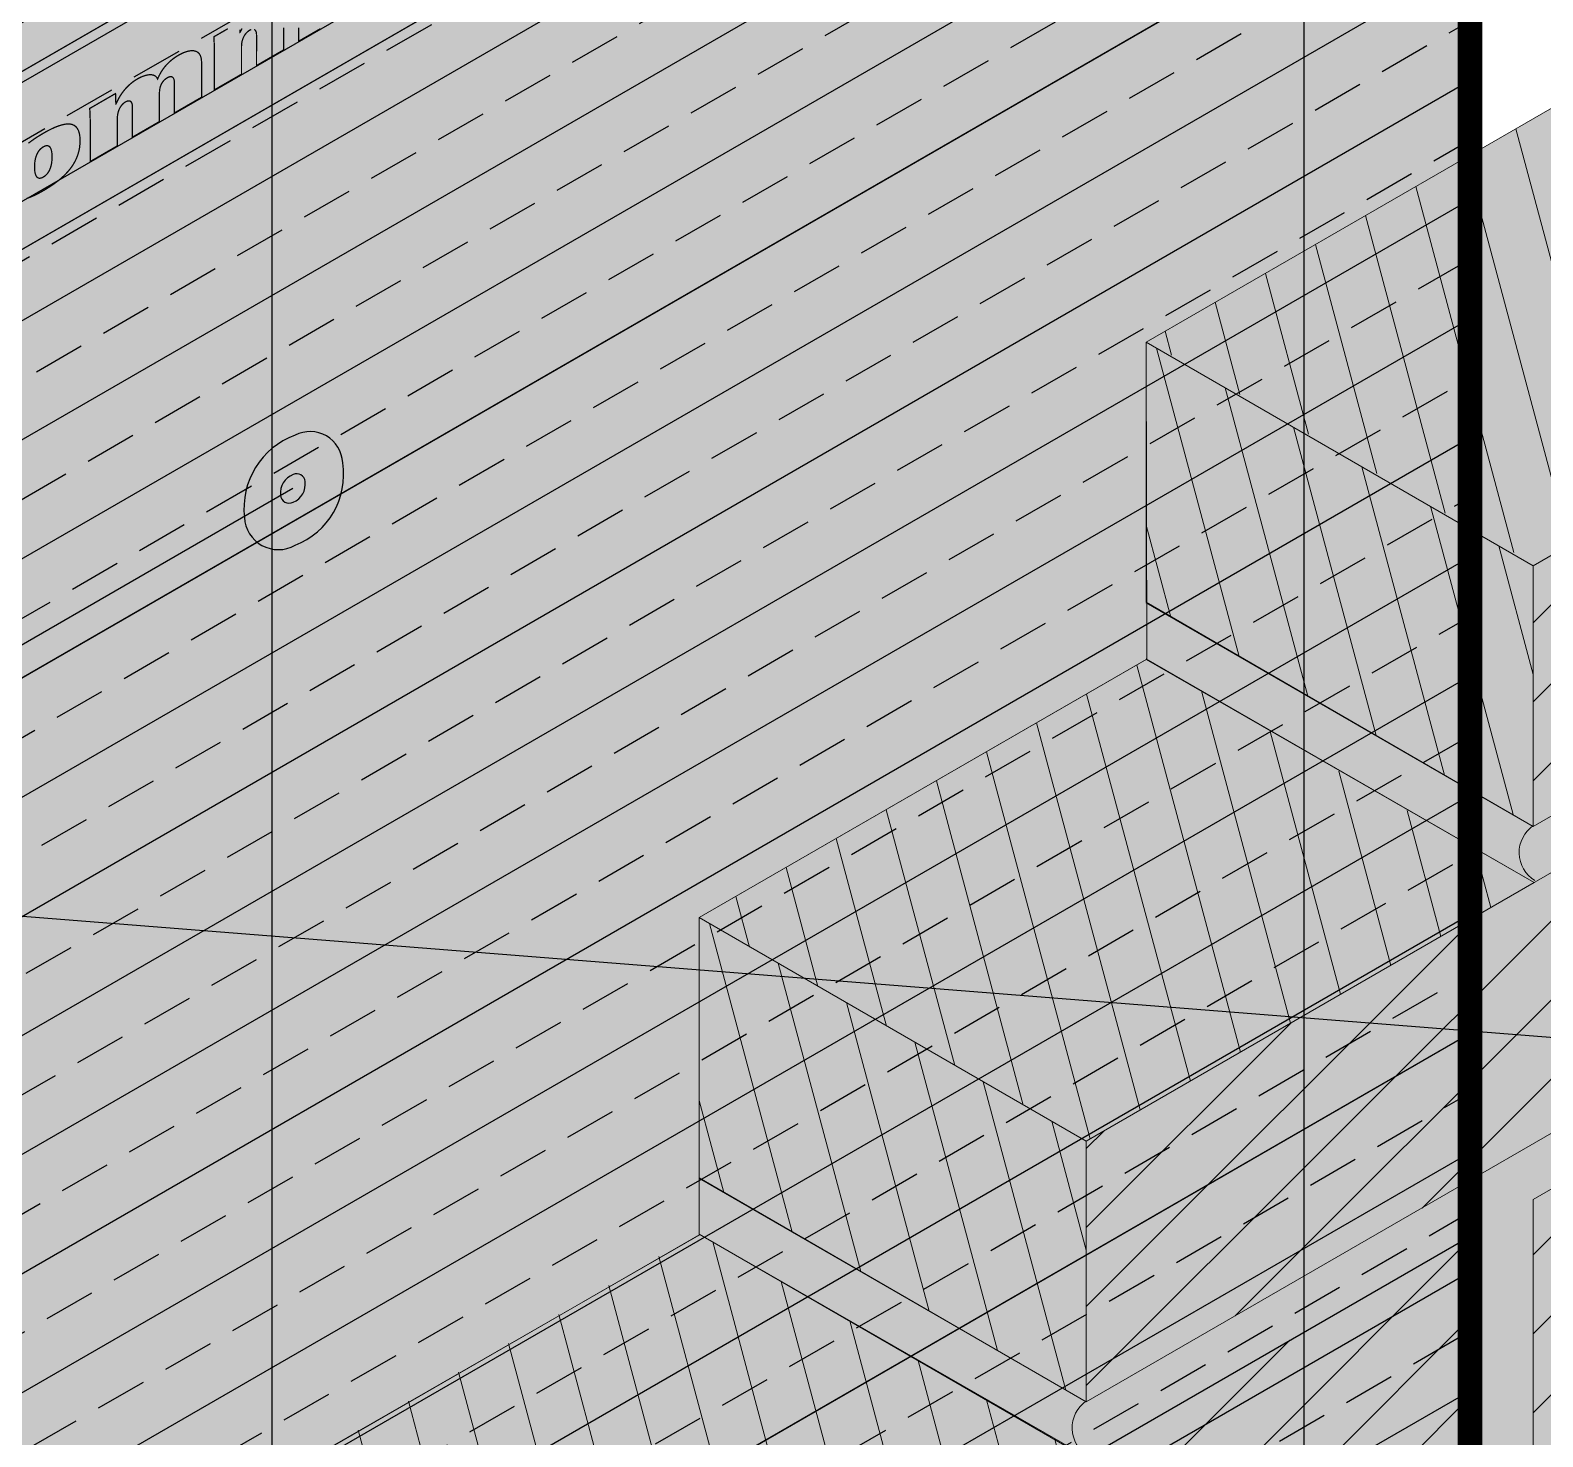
# Model space of a CAD drawing. Extents: x 124.1 to 175.1, y 313.3 to 379.3.
# Drawn here: x 143.92 to 149.42, y 359.25 to 364.36 of the extents above; entities that cross this region are included whole.
import ezdxf

# ---------------------------------------------------------------- set-up
doc = ezdxf.new("R2010")
doc.units = 0
doc.header["$LTSCALE"] = 1.5
doc.header["$MEASUREMENT"] = 0
doc.linetypes.add('DASHED', pattern=[0.75, 0.5, -0.25])
doc.layers.add('brick', color=250, linetype='CONTINUOUS', lineweight=5)
for name, color, linetype in [('DUPONTLOGO', 250, 'CONTINUOUS'), ('FASTENING', 250, 'CONTINUOUS'), ('TEXT', 7, 'CONTINUOUS')]:
    doc.layers.add(name, color=color, linetype=linetype)
for name, color, linetype, true_color in [('EXTERIOR INSULATION', 7, 'CONTINUOUS', 0xcdd69f), ('grout', 7, 'CONTINUOUS', 0xdedede), ('Tyvek CommercialWrap', 7, 'DASHED', 0x00538e)]:
    doc.layers.add(name, color=color, linetype=linetype, true_color=true_color)
doc.styles.add('DETAILS', font='sanss___.ttf', dxfattribs={"height": 1})
doc.dimstyles.new('TYVEKDETAILS', dxfattribs={"dimscale": 6, "dimtxt": 1.5, "dimasz": 0.1, "dimexe": 0.75, "dimexo": 0.75, "dimgap": 0.75, "dimtad": 0, "dimtih": 1, "dimtoh": 1, "dimdec": 4, "dimzin": 0, "dimdsep": 46, "dimlunit": 4, "dimtxsty": 'DETAILS', "dimcen": 0.0625, "dimadec": 0, "dimazin": 0, "dimtfac": 1, "dimtdec": 4, "dimtofl": 0, "dimtmove": 0, "dimatfit": 3, "dimfxl": 1, "dimfrac": 2, "dimtolj": 1, "dimtzin": 0, "dimarcsym": 0})
pattern_1 = [(45, (-10.05215739174389, 16.68313436991416), (-0.1435868707546933, 0.1435868707546933), [])]

# ---------------------------------------------------------------- blocks, each defined once
blk = doc.blocks.new('CW logo')
at = {"layer": 'DUPONTLOGO', "color": 154, "lineweight": 35, "true_color": 0x00538e, "const_width": 0.004706596863467137}
for points in [[(4.485531244270874, 2.589692125674674), (4.485531244270874, 3.236642690174904), (0, 0.64695056450023), (0, 0), (4.485531244270874, 2.589692125674674)], [(1.309593057195002, 1.098086779649634), (1.309691638698837, 1.095326497538622), (1.30977891160137, 1.092882856268147), (1.309851925832731, 1.090838457796849), (1.309907731322369, 1.089275904083024), (1.30994337800098, 1.088277797085311), (1.309955915798241, 1.087926738761894), (1.309962128220377, 1.087930353262095), (1.309979790989019, 1.087940629781997), (1.310007442357687, 1.087956717851057), (1.310043620580359, 1.087977766998847), (1.310086863910556, 1.088002926754484), (1.310135710601685, 1.08803134664754), (1.310188698907496, 1.088062176207245), (1.310244367081737, 1.088094564963171), (1.310301253377816, 1.088127662444663), (1.310357896049595, 1.08816061818095), (1.310412833350711, 1.088192581701492), (1.31046460353457, 1.088222702535745), (1.310511744855035, 1.088250130213169), (1.3105527955654, 1.088274014262879), (1.310586293919755, 1.088293504214448), (1.310610778171508, 1.08830774959722), (1.310624786574067, 1.088315899940653), (1.311471313508491, 1.090282542692307), (1.314132805927443, 1.096163083367173), (1.316992564308407, 1.102012440119665)], [(1.602001782267052, 1.101235873170367), (1.594851514803622, 1.097107883706826), (1.587094990248602, 1.092629890149283), (1.578946181692913, 1.08792542335425), (1.570619062227934, 1.083118014178581), (1.562327604944926, 1.07833119347913), (1.554285782934926, 1.073688492112524), (1.546707569289083, 1.069313440935503), (1.53980693709866, 1.06532957080492), (1.533797859454694, 1.06186041257763), (1.528894309448674, 1.059029497110146), (1.525310260171523, 1.056960355259321), (1.52325968471439, 1.055776517882009), (1.522850204276665, 1.055654337869214), (1.522849833672353, 1.057297597700654), (1.522849064409911, 1.060708507550089), (1.522847949643733, 1.06565138074825), (1.522846542528328, 1.07189053062632), (1.522844896217975, 1.079190270515028), (1.522843063867072, 1.087314913745445), (1.522841098630238, 1.096028773648527), (1.522839053661869, 1.105096163555118)], [(1.468237520043431, 1.104670957778126), (1.468237520043431, 1.096931108205467), (1.468237520043431, 1.088629948027119), (1.468237520043431, 1.079992001485493), (1.468237520043431, 1.071241792822775), (1.468237520043431, 1.062603846281036), (1.468237520043431, 1.054302686102801), (1.468237520043431, 1.046562836530029), (1.468237520043431, 1.039608821805245), (1.468237520043431, 1.033665166170408), (1.468237520043431, 1.028956393867929), (1.468237520043431, 1.025707029139994), (1.468237520043431, 1.024141596228787), (1.467827861932165, 1.023796209350166), (1.465776267682031, 1.022611353179855), (1.462190437732147, 1.020540430656297), (1.45728445148211, 1.017707078944909), (1.451272388331859, 1.014234935211334), (1.4443683276819, 1.010247636621102), (1.436786348931719, 1.005868820339856), (1.428740531481481, 1.001222123533125), (1.420444954731352, 0.9964311833665533), (1.412113698081384, 0.9916196370057833), (1.403960840931177, 0.986911121616231), (1.396200462681122, 0.9824292743636533), (1.389046642730932, 0.97829773241358), (1.382713460480886, 0.9746401329315404), (1.377414995330923, 0.9715801130832915), (1.373365326680641, 0.9692413100342492), (1.370778533930775, 0.9677473609500566), (1.369868696480808, 0.9672219029962434), (1.36986880943391, 0.9682475174030287), (1.369869130575125, 0.9711634799318745), (1.369869633327198, 0.9757284695460839), (1.369870291113102, 0.9817011652088468), (1.369871077355583, 0.9888402458830114), (1.369871965477159, 0.9969043905318813), (1.369872928900918, 1.005652278118646), (1.369873941049605, 1.014842587606267), (1.369874975345965, 1.024233997958049), (1.369876005212745, 1.033585188136954), (1.369877004072578, 1.04265483710617), (1.369877945348776, 1.051201623828774), (1.369878802463631, 1.05898422726807), (1.369879548840231, 1.065761326386905), (1.369880157901093, 1.071291600148697), (1.369880603069419, 1.075333727516295), (1.369880857767612, 1.077646387453001), (1.3698712320612, 1.079168807616043), (1.369726756889122, 1.082202634150576), (1.369410880881333, 1.08500972167576), (1.368925876389312, 1.087584116897119), (1.368274015763745, 1.089919866520404), (1.367457571356567, 1.092011017251252), (1.366478815518235, 1.093851615795529), (1.365340020600229, 1.095435708858872), (1.364043458953802, 1.096757343146919), (1.362591402929866, 1.097810565365307), (1.360986124879673, 1.098589422219902)], [(1.350740936527814, 1.098159860733972), (1.348264045695259, 1.097167506224878), (1.345649839294538, 1.095859113291908), (1.342943497921397, 1.094254788083958), (1.340285947788061, 1.0924171839049), (1.337698450742209, 1.090352574944404), (1.335192753908814, 1.088065054092226), (1.332780604413642, 1.085558714238118), (1.330473749381667, 1.082837648272061), (1.328283935938657, 1.079905949083809), (1.326222911209925, 1.076767709563114), (1.32430242232067, 1.073427022599958), (1.322534216396093, 1.06988798108398), (1.320930040561962, 1.066154677905274), (1.319501641943248, 1.062231205953367), (1.318260767665606, 1.058121658118353), (1.31721916485435, 1.053830127289984), (1.31638858063468, 1.049360706358016), (1.315780762132022, 1.044717488212427), (1.315407456471917, 1.039904565742859), (1.315280410779565, 1.034926031839291), (1.315280636685884, 1.034007948810995), (1.315281278968428, 1.031397712749822), (1.315282284472573, 1.027311343192082), (1.315283600044381, 1.021964859673744), (1.315285172529116, 1.015574281731006), (1.315286948772268, 1.008355628899949), (1.315288875619899, 1.000524920716657), (1.315290899917045, 0.9922981767170995), (1.315292968509652, 0.9838914164374728), (1.315295028243099, 0.9755206594138599), (1.315297025963332, 0.9674019251824575), (1.315298908515388, 0.9597512332791212), (1.315300622745099, 0.9527846032401612), (1.315302115498298, 0.946718054601547), (1.315303333620363, 0.9417676068994751), (1.315304223956673, 0.9381492796699149), (1.315304733353173, 0.9360790924489493), (1.31520109906262, 0.9356059141576907), (1.313708489912528, 0.9347453707817976), (1.310610285262442, 0.9329591432963298), (1.306120564512412, 0.9303706562494654), (1.300453407062491, 0.9271033341888142), (1.293822892312278, 0.9232806016624409), (1.286443099662279, 0.91902588321841), (1.278528108511978, 0.914462603404445), (1.270291998261996, 0.9097141867686105), (1.261948848311818, 0.9049040578588574), (1.253712738061608, 0.9001556412230229), (1.245797746911649, 0.8955923614091716), (1.238417954261422, 0.891337642965027), (1.231787439511436, 0.8875149104387674), (1.226120282061174, 0.8842475883781162), (1.221630561311144, 0.8816591013311381), (1.218532356661171, 0.8798728738457839), (1.21703974751108, 0.8790123304698909), (1.216936011505709, 0.8794493001061028), (1.216936011505709, 0.8819371924256529), (1.216936011505709, 0.8862855955234181), (1.216936011505709, 0.8922349032441161), (1.216936011505709, 0.8995255094329195), (1.216936011505709, 0.9078978079344324), (1.216936011505709, 0.9170921925938273), (1.216936011505709, 0.9268490572558221), (1.216936011505709, 0.9369087957654756), (1.216936011505709, 0.9470118019676192), (1.216936011505709, 0.9568984697071983), (1.216936011505709, 0.9663091928291578), (1.216936011505709, 0.9749843651783294), (1.216936011505709, 0.9826643805996582), (1.216936011505709, 0.9890896329380894), (1.216936011505709, 0.9940005160384544), (1.216936011505709, 0.9971374237458122), (1.216936011505709, 0.9982407499048804), (1.216926561093942, 1.003496879779505), (1.216898909725273, 1.00865938701395), (1.216854107199083, 1.013721042607926), (1.216793203315206, 1.018674617561373), (1.216717247873135, 1.023512882874002), (1.216627290672704, 1.028228609545522), (1.216524381513523, 1.032814568575873), (1.216409570195424, 1.037263530964651), (1.216283906517788, 1.041568267711796), (1.216148440280335, 1.045721549817017), (1.216004221282901, 1.049716148279913), (1.215852299325093, 1.053544834100535), (1.215693724206744, 1.057200378278594), (1.215529545726895, 1.060675551813802), (1.215360813685948, 1.063963125705868), (1.215188577883168, 1.067055870954732), (1.215013888118278, 1.069946558559991), (1.214995399815734, 1.071814936847545), (1.216417223528765, 1.072636196158896), (1.219368499044549, 1.074340881821172), (1.223645299456166, 1.076811203654074), (1.229043697856355, 1.079929371477647), (1.235359767338423, 1.083577595111706), (1.242389580995109, 1.087638084376181), (1.249929211919152, 1.091993049090888), (1.257774733204087, 1.096524699075871), (1.265722217942312, 1.101115244150833)], [(0.5408058196672982, 0.6847071479978695), (0.553282671205352, 0.6941745102067216), (0.566505999094602, 0.7033782208326329), (0.5804420272446578, 0.7123380878961143), (0.5950569795660385, 0.721073919417563), (0.6096845136088405, 0.7292200155108048), (0.623631334782317, 0.7363581736515243), (0.6368638206793094, 0.7424294479028504), (0.6493483488924312, 0.7473748923280255), (0.6610512970146374, 0.7511355609901784), (0.671939042638769, 0.7536525079524381), (0.6819779633576672, 0.7548667872781607), (0.6911344367641732, 0.754719453030475), (0.6993748404507869, 0.7531515592723963), (0.7066655520106906, 0.7501041600673943), (0.7129729490367254, 0.7455183094783706), (0.7182634091213913, 0.739335061568795), (0.7225033098579843, 0.7314954704016827), (0.725659028838777, 0.7219405900401625), (0.7276969436568379, 0.7106114745475907), (0.7285834319050082, 0.6974491779869822), (0.728286293143583, 0.6831190091835424), (0.7268202075592853, 0.669226737263557), (0.7242197243259625, 0.6558157319378779), (0.7205184316993609, 0.6428673463456107), (0.7157499179347724, 0.630362933626202), (0.709947771287716, 0.6182838469190983), (0.7031455800132562, 0.6066114393635189), (0.6953769323671395, 0.5953270640987967), (0.6866754166047713, 0.5844120742642644), (0.6770746209814433, 0.5738478229993689), (0.6666081337527885, 0.5636156634433291), (0.6553095431738711, 0.5536969487354781), (0.6432124375002104, 0.5440730320152625), (0.6303504049876665, 0.534725266422015), (0.6167570338910764, 0.525635005094955), (0.6024659124663003, 0.5167836011736426), (0.5876778344705826, 0.5082470956847374), (0.5733958861726478, 0.50060363095713), (0.5598098013184654, 0.4940024950038833), (0.546953390149838, 0.4885014726020245), (0.5348604629084548, 0.4841583485283536)]]:
    blk.add_lwpolyline(points, dxfattribs=at)
for points in [[(0.7658193954413264, 0.7377801330281955), (0.7658060234150526, 0.7430362629028195), (0.7657748668078739, 0.7481987701371509), (0.7657269222652303, 0.7532604257312414), (0.7656631864323344, 0.7582140006846885), (0.7655846559542852, 0.7630522659973167), (0.7654923274764087, 0.767767992668837), (0.7653871976439177, 0.7723539516991877), (0.7652702631022521, 0.7768029140879662), (0.7651425204966245, 0.7811076508351107), (0.7650049664719063, 0.7852609329402185), (0.764858597673765, 0.7892555314032279), (0.764704410747413, 0.7930842172238499), (0.7645434023379494, 0.7967397614019092), (0.7643765690905866, 0.8002149349370029), (0.764204907650651, 0.8035025088291832), (0.7640294146635824, 0.8065952540780472), (0.7638510867744799, 0.809485941683306), (0.7638299480516935, 0.8113543199708602), (0.7652519570667664, 0.8121755792822114), (0.7682036172137714, 0.8138802649443733), (0.7724809750086479, 0.8163505867773893), (0.7778800769665395, 0.8194687546008481), (0.7841969696037268, 0.8231169782350207), (0.7912276994356944, 0.8271774674993821), (0.7987683129783818, 0.8315324322142033), (0.8066148567475011, 0.8360640821990728), (0.8145633772584233, 0.8406546272740343), (0.8224099210275426, 0.8451862772590175), (0.82995053457023, 0.8495412419737249), (0.8369812644021977, 0.8536017312382), (0.8432981570393849, 0.857249954872259), (0.8486972589972765, 0.8603681226958315), (0.8529746167920393, 0.8628384445287338), (0.855926276939158, 0.8645431301910094), (0.857348285954231, 0.8653643895023606), (0.8574526587465243, 0.8652634013666329), (0.8574804208536762, 0.8644717992649475), (0.8575289441888572, 0.8630882164611648), (0.8575953318365919, 0.8611952549136959), (0.85767668688095, 0.8588755165808379), (0.8577701124069108, 0.8562116034212295), (0.8578727114986577, 0.8532861173932815), (0.8579815872406016, 0.8501816604554051), (0.8580938427174942, 0.8469808345658976), (0.8582065810135191, 0.8437662416833973), (0.8583169052132007, 0.8406204837663154), (0.8584219184014046, 0.8376261627729491), (0.8585187236618594, 0.8348658806618232), (0.8586044240798856, 0.8324222393914624), (0.8586761227392117, 0.8303778409201641), (0.8587309227245896, 0.8288152872063392), (0.8587659271206576, 0.8278171802086263), (0.8587782390114853, 0.8274661218852088), (0.8587844514336211, 0.8274697363852965), (0.8588021142022626, 0.8274800129051982), (0.8588297655709312, 0.827496100974372), (0.8588659437934894, 0.8275171501220484), (0.8589091871237997, 0.8275423098777992), (0.858958033814929, 0.827570729770855), (0.859011022120626, 0.8276015593305601), (0.8590666902949806, 0.8276339480864863), (0.8591235765910596, 0.8276670455678641), (0.8591802192628393, 0.8277000013042652), (0.859235156563841, 0.8277319648248067), (0.8592869267478136, 0.8277620856590602), (0.8593340680681649, 0.82778951333637), (0.8593751187786438, 0.8278133973861941), (0.8594086171328854, 0.8278328873377632), (0.8594331013847523, 0.8278471327205352), (0.8594471097873111, 0.8278552830639683), (0.8602956711905563, 0.8298219258156223), (0.8629627876417771, 0.8357024664904884), (0.8658274303227245, 0.8415518232428667), (0.8688931871564591, 0.8473578768664538), (0.872163646065701, 0.85310850815506), (0.8756423949733971, 0.8587915979022682), (0.8793330218024948, 0.8643950269020024), (0.883239114476055, 0.8699066759478455), (0.8873642609164563, 0.8753144258336079), (0.891712049047328, 0.8806061573530997), (0.8962860667908217, 0.8857697513000176), (0.9010899020704528, 0.8907930884679445), (0.9061271428088276, 0.8956640496509181), (0.9114013769291205, 0.9003705156424076), (0.9169161923537104, 0.9049003672363369), (0.9226751770061128, 0.9092414852264028), (0.9286819188088202, 0.9133817504064154), (0.9349400056846662, 0.9173090435698441), (0.9406522282340575, 0.9205675144363568), (0.9460100402866374, 0.9233394905184014), (0.9513474587628252, 0.9258259742459813), (0.9566371755822729, 0.9280111787584246), (0.9618518826654281, 0.9298793171949455), (0.9669642719323974, 0.9314146026946446), (0.9719470353029465, 0.9326012483967361), (0.9767728646977503, 0.9334234674405479), (0.9814144520365744, 0.9338654729652944), (0.9858444892392981, 0.9339114781100761), (0.9900356682264828, 0.933545696014221), (0.9939606809180077, 0.9327523398168296), (0.9975922192340931, 0.9315156226573436), (1.000902975094846, 0.9298197576746361), (1.003865640420145, 0.9276489580082625), (1.006452907130438, 0.9249874367973234), (1.008637467145491, 0.9218194071809194), (1.010392012385751, 0.918129082298492), (1.012927776898778, 0.9239998898096928), (1.015638592183905, 0.9297661780259432), (1.018533295162229, 0.9354267243958247), (1.021620722755074, 0.9409803063679192), (1.024909711883424, 0.9464257013904671), (1.028409099468604, 0.9517616869120502), (1.032127722431937, 0.9569870403812502), (1.036074417694635, 0.9621005392465349), (1.040258022177795, 0.9671009609563725), (1.044687372802969, 0.9719870829591173), (1.049371306491025, 0.9767576827034645), (1.054318660163176, 0.9814115376378822), (1.059538270740973, 0.9859474252107248), (1.065038975145512, 0.9903641228706874), (1.070829610297778, 0.9946604080660109), (1.076919013119436, 0.9988350582453904), (1.083316020531356, 1.00288685085718), (1.089865621385798, 1.006716707715441), (1.096276632771037, 1.010098763577389), (1.102765555237625, 1.013126616146565), (1.109274437186627, 1.015750831818423), (1.115745327018431, 1.017921976988532), (1.122120273134101, 1.019590618052348), (1.128341323934251, 1.020707321405553), (1.134350527819947, 1.021222653443488), (1.140089933191689, 1.021087180561835), (1.145501588450429, 1.020251469156165), (1.15052754199678, 1.018666085621817), (1.155109842231468, 1.016281596354474), (1.159190537555673, 1.013048567749479), (1.162711676369895, 1.008917566202626), (1.165615307074745, 1.003839158109372), (1.167843478071404, 0.997763909865057), (1.169338237760371, 0.9906423878653641), (1.170041634542486, 0.9824251585058619), (1.170090174529378, 0.9789028904885981), (1.170089919831184, 0.9762428221648634), (1.170089474663087, 0.9715934853555837), (1.170088865601997, 0.9652324524076903), (1.170088119225397, 0.9574372956678872), (1.170087262110542, 0.9484855874828781), (1.170086320834571, 0.9386549001997082), (1.170085321974511, 0.9282228061650812), (1.170084292107731, 0.9174668777258148), (1.17008325781137, 0.9066646872287265), (1.170082245662911, 0.8960938070206339), (1.170081282239153, 0.8860318094484683), (1.170080394117349, 0.8767562668589335), (1.170079607875095, 0.8685447515988471), (1.170078950089191, 0.8616748360150268), (1.170078447337119, 0.8564240924544038), (1.17007812619579, 0.8530700932636819), (1.170078013242801, 0.8518904107896788), (1.169167611027206, 0.8513645010233404), (1.166579212571037, 0.8498692673741743), (1.162527030160049, 0.8475284533164995), (1.157225276080794, 0.8444658023247484), (1.150888162618685, 0.84080505787324), (1.143729902060386, 0.8366699634365204), (1.135964706691652, 0.8321842624890223), (1.127806788798239, 0.8274716985050645), (1.119470360666696, 0.8226560149590796), (1.11116963458278, 0.8178609553255001), (1.103118822832585, 0.8132102630786449), (1.095532137702094, 0.8088276816931739), (1.088623791477289, 0.8048369546432923), (1.082607996444494, 0.8013618254034327), (1.07769896488935, 0.7985260374480276), (1.074110909098408, 0.7964533342516233), (1.072058041357195, 0.795267459288425), (1.071648090322583, 0.7951448724147667), (1.071647534416115, 0.7967881322462063), (1.071646380522225, 0.8001990420955281), (1.071644708373242, 0.8051419152938024), (1.07164259770002, 0.8113810651717586), (1.071640128234435, 0.8186808050604668), (1.071637379708363, 0.8268054482908838), (1.071634431853226, 0.835519308193966), (1.071631364400673, 0.8445866981006702), (1.071628257082125, 0.8537719313418393), (1.071625189629572, 0.8628393212484298), (1.071622241774435, 0.871553181151512), (1.071619493248363, 0.879677824381929), (1.071617023782778, 0.8869775642707509), (1.071614913109556, 0.8932167141487071), (1.071613240960346, 0.8981595873469814), (1.071612087066683, 0.9015704971963032), (1.071611531160215, 0.9032137570277428), (1.071582977970593, 0.9053483112902541), (1.071425612853204, 0.9082735138280214), (1.071125975518839, 0.9110556069667837), (1.070678710660218, 0.9136757740441226), (1.0700784629704, 0.9161151983977334), (1.069319877141993, 0.9183550633653113), (1.068397597867715, 0.9203765522844378), (1.067306269841083, 0.9221608484928083), (1.066040537754247, 0.923689135328118), (1.06459504630061, 0.9249425961278348), (1.062964440172323, 0.9259024142298813), (1.061143364063128, 0.9265497729717254), (1.059126462665176, 0.9268658556910623), (1.05690838067153, 0.9268318457254736), (1.054483762775021, 0.9264289264127683), (1.051847253668484, 0.9256382810905279), (1.048993498044979, 0.9244410930964477), (1.045917140597112, 0.9228185457681093), (1.043164833862761, 0.9211325350231618), (1.040500586273197, 0.919290143993976), (1.037933341058874, 0.9172871203273871), (1.035472041449225, 0.9151192116704578), (1.033125630674817, 0.9127821656701371), (1.030903051965311, 0.9102717299731466), (1.02881324855116, 0.9075836522266627), (1.026865163662251, 0.9047136800774069), (1.02506774052847, 0.901657561172442), (1.023429922380274, 0.8984110431587169), (1.021960652447092, 0.8949698736829532), (1.020668873959607, 0.8913298003923273), (1.019563530147593, 0.8874865709335609), (1.018653564241049, 0.8834359329537165), (1.017947919470089, 0.8791736340996295), (1.01745553906494, 0.8746954220183625), (1.017185366255376, 0.8699970443567508), (1.017133116123205, 0.8666315812026824), (1.017133116123205, 0.8650661482914757), (1.017133116123205, 0.8618167835635404), (1.017133116123205, 0.8571080112610616), (1.017133116123205, 0.851164355626338), (1.017133116123205, 0.8442103409014408), (1.017133116123205, 0.8364704913287824), (1.017133116123205, 0.8281693311504341), (1.017133116123205, 0.8195313846088084), (1.017133116123205, 0.8107811759459764), (1.017133116123205, 0.8021432294043507), (1.017133116123205, 0.7938420692261161), (1.017133116123205, 0.786102219653344), (1.017133116123205, 0.7791482049284468), (1.017133116123205, 0.7732045492937232), (1.017133116123205, 0.7684957769912444), (1.017133116123205, 0.7652464122633091), (1.017133116123205, 0.7636809793521024), (1.0167233054392, 0.7633355924733678), (1.014670947094487, 0.7621507363031697), (1.011083781639741, 0.7600798137796119), (1.006175968206662, 0.757246462068224), (1.000161665926953, 0.7537743183345356), (0.9932550339322006, 0.7497870197443035), (0.9856702313537653, 0.7454082034630574), (0.9776214173236895, 0.7407615066564404), (0.9693227509733333, 0.7359705664898684), (0.9609883914342845, 0.7311590201289846), (0.9528324978381306, 0.726450504739546), (0.9450692293169141, 0.7219686574869684), (0.9379127450017677, 0.717837115536895), (0.9315772040247339, 0.7141795160548554), (0.9262767655169455, 0.7111194962066065), (0.9222255886103312, 0.7087806931575642), (0.919637832436706, 0.7072867440733717), (0.9187276561273165, 0.7067612861195585), (0.918727882033636, 0.7077869005263437), (0.9187285243161796, 0.7107028630551895), (0.918729529820439, 0.715267852669399), (0.9187308453921332, 0.7212405483320481), (0.9187324178768677, 0.7283796290063265), (0.9187341941202476, 0.7364437736551963), (0.918736120967651, 0.7451916612419609), (0.9187381452649106, 0.7543819707295825), (0.9187402138576317, 0.7637733810812506), (0.9187422735911923, 0.7731245712602686), (0.918744271311084, 0.7821942202294849), (0.9187461538631396, 0.7907410069520893), (0.9187478680930781, 0.7985236103912712), (0.91874936084605, 0.8053007095102203), (0.9187505789681154, 0.8108309832718987), (0.918751469304425, 0.8148731106396099), (0.9187519787010388, 0.8171857705763159), (0.9187417641122693, 0.818708190739244), (0.918595956388458, 0.8217420172738912), (0.918279545145424, 0.8245491047989617), (0.917794696425176, 0.8271235000203205), (0.9171435762705187, 0.8294592496436053), (0.9163283507232336, 0.8315504003745673), (0.9153511858260117, 0.8333909989188442), (0.9142142476213166, 0.8349750919821872), (0.9129197021511573, 0.8362967262701204), (0.9114697154581108, 0.8373499484886224), (0.9098664535845273, 0.8381288053431035), (0.908112082572643, 0.8386273435395424), (0.9062087684649214, 0.838839609783463), (0.9041586773035988, 0.8387596507805029), (0.9019639751311388, 0.8383815132366408), (0.899626827989664, 0.837699243857287), (0.897149401921638, 0.8367068893481928), (0.8945338629695243, 0.8353984964152232), (0.8918255508639277, 0.8337890506653594), (0.8891661912655309, 0.8319452274199648), (0.8865770973724239, 0.8298760117437496), (0.8840700030209518, 0.827585337062942), (0.8816566420482559, 0.8250771368044525), (0.8793487482904538, 0.822355344394623), (0.8771580555848004, 0.8194238932602502), (0.8750962977679819, 0.8162867168279035), (0.8731752086766846, 0.8129477485240386), (0.8714065221477085, 0.8094109217754522), (0.8698019720178536, 0.8056801700084861), (0.8683732921238061, 0.8017594266498236), (0.867132216302366, 0.7976526251262612), (0.866090478390106, 0.7933636988640274), (0.8652598122242807, 0.7888965812900324), (0.864651951641008, 0.7842552058307319), (0.8642786304775427, 0.7794435059126954), (0.8641515825703436, 0.7744654149626058), (0.8641515825703436, 0.7735477837467215), (0.8641515825703436, 0.7709388322506356), (0.8641515825703436, 0.7668544737015281), (0.8641515825703436, 0.7615106213266927), (0.8641515825703436, 0.7551231883534228), (0.8641515825703436, 0.7479080880088986), (0.8641515825703436, 0.7400812335205273), (0.8641515825703436, 0.731858538115489), (0.8641515825703436, 0.7234559150210771), (0.8641515825703436, 0.7150892774645854), (0.8641515825703436, 0.7069745386731938), (0.8641515825703436, 0.699327611874196), (0.8641515825703436, 0.6923644102948856), (0.8641515825703436, 0.6863008471624426), (0.8641515825703436, 0.6813528357042742), (0.8641515825703436, 0.6777362891475605), (0.8641515825703436, 0.675667120719595), (0.8640478594433034, 0.6751940428310945), (0.8625554355954819, 0.6743320170376137), (0.85945761557673, 0.6725427125022634), (0.8549684522096186, 0.6699497663906868), (0.8493019983174008, 0.6666768158682999), (0.8426723067223065, 0.6628474981007457), (0.8352934302475887, 0.6585854502536677), (0.827379421715932, 0.6540143094925952), (0.8191443339499074, 0.6492577129831716), (0.8108022197726541, 0.6444392978909264), (0.8025671320067431, 0.6396827013815027), (0.7946531234749727, 0.6351115606204303), (0.7872742470003686, 0.6308495127733522), (0.7806445554055017, 0.6270201950057981), (0.7749781015129429, 0.6237472444834111), (0.7704889381461726, 0.6211542983718346), (0.767391118127307, 0.6193649938364842), (0.7658986942794854, 0.6185029680430034), (0.7657950728676042, 0.6189400380820871), (0.7657955822641043, 0.6214289491945237), (0.7657964726005275, 0.6257791329651354), (0.765797690722593, 0.6317308769298506), (0.7657991834755649, 0.6390244686247115), (0.7658008977055033, 0.6474001955859876), (0.7658027802575589, 0.6565983453496074), (0.765804777977678, 0.6663592054517267), (0.7658068377112386, 0.6764230634283876), (0.7658089063037323, 0.6865302068157462), (0.7658109306009919, 0.6964209231498444), (0.765812857448509, 0.7058354999667245), (0.765814633691889, 0.7145142248025422), (0.7658162061767371, 0.7221973851933399), (0.7658175217484313, 0.7286252686751595), (0.7658185272526907, 0.7335381627842708), (0.7658191695351206, 0.736676355056602)], [(0.5950325552770437, 0.5619252529163532), (0.5992513445341956, 0.5646381825963545), (0.6031222084728824, 0.5676936714993417), (0.6066560073527398, 0.5710691111609094), (0.6098636014332897, 0.5747418931160837), (0.6127558509738265, 0.578689408900118), (0.6153436162339858, 0.5828890500483794), (0.617637757473517, 0.5873182080960078), (0.6196491349514872, 0.5919542745782564), (0.6213886089277594, 0.5967746410303789), (0.6228670396617417, 0.6017566989876286), (0.6240952874127288, 0.606877839985259), (0.6250842124403562, 0.6121154555584098), (0.6258446750043731, 0.6174469372425619), (0.6263875353638468, 0.6228496765727414), (0.6267236537786403, 0.6283010650842016), (0.6268638905081616, 0.6337784943123097), (0.6268160401579053, 0.6392188795538232), (0.6265776171200059, 0.6444315116920052), (0.6261383475847424, 0.6493685732832546), (0.62548732006519, 0.653995639353866), (0.6246136230738557, 0.6582782849304749), (0.6235063451235874, 0.662182085039376), (0.6221545747275741, 0.6656726147073186), (0.62054740039855, 0.6687154489604836), (0.6186739106492496, 0.6712761628255066), (0.616523193992748, 0.6733203313289096), (0.6140843389415522, 0.674813529496987), (0.6113464340089649, 0.6757213323563747), (0.608298567707152, 0.6760093149334807), (0.6049298285498708, 0.6756430522548271), (0.6012293050492872, 0.6745881193467085), (0.5971860857184765, 0.6728100912357604), (0.5928918687432088, 0.6703315660701037), (0.5888704225822039, 0.6674544368652278), (0.5851868653910515, 0.664246547870107), (0.5818307808835925, 0.660730097728333), (0.5787917527726449, 0.6569272850834977), (0.5760593647721635, 0.6528603085793065), (0.573623200594966, 0.6485513668594649), (0.5714728439548935, 0.6440226585675646), (0.569597878565105, 0.6392963823471973), (0.5679878881388731, 0.6343947368420686), (0.5666324563895841, 0.6293399206957702), (0.5655211670307381, 0.6241541325520075), (0.5646436037756075, 0.6188595710543723), (0.5639893503378062, 0.61347843484657), (0.5635479904301519, 0.6080329225720789), (0.5633091077665995, 0.6025452328748315), (0.5632623403114394, 0.5970532062597158), (0.5634038904606768, 0.5917461423722443), (0.5637427097104819, 0.5866904354342068), (0.5642892143474683, 0.5819211251509842), (0.5650538206580222, 0.577473251227616), (0.5660469449292123, 0.573381853369483), (0.5672790034475383, 0.5696819712817387), (0.5687604124993868, 0.5664086446695364), (0.570501588371485, 0.5635969132380296), (0.5725129473507877, 0.5612818166924853), (0.5748049057235676, 0.559498394738057), (0.5773878797765519, 0.5582816870798979), (0.5802722857963545, 0.5576667334233889), (0.5834685400698163, 0.5576885734735697), (0.5869870588833237, 0.5583822469355937), (0.5908382585233767, 0.5597827935148416)]]:
    blk.add_lwpolyline(points, close=True, dxfattribs=at)
blk = doc.blocks.new('brick 1')
at = {"layer": 'brick'}
blk.add_hatch(color=15, dxfattribs=at).paths.add_polyline_path([(-9.52935826844805, -3.842037333643106), (-9.526756833107811, -1.574400622093819), (-7.902256833107742, -0.6394989885830427), (-7.902256833107799, 0.5111885114169326), (-6.277756833107674, 1.447994527769239), (-6.280358268448026, 2.604287341897376), (-4.655858268447957, 3.53918897540801), (-4.655858268447957, 4.69288035419595), (-3.02875683310333, 5.632287805885994), (-3.031358268447889, 6.784477245282474), (-1.406858268447877, 7.722382757581059), (0, 6.910132757580968), (4.376943252282217e-12, 2.529532139305957e-12), (-8.0919810674514, -4.671907447565545)])
h = blk.add_hatch(dxfattribs=at)
h.set_pattern_fill('ANSI31', color=256, scale=1.6245, angle=59.99999999999999, style=0)
h.set_pattern_definition([(104.9999999999999, (-10.08826698004202, 16.6622864893899), (-0.1961433131008239, -0.05255644234613059), [])])
h.paths.add_polyline_path([(-0.0361095882982454, 6.889284877056795), (-1.442967856746066, 7.701534877056773), (-3.025605846256326, 6.787798407783356), (-1.618747577808392, 5.975548407783364)])
h = blk.add_hatch(dxfattribs=at)
h.set_pattern_fill('ANSI31', color=256, scale=1.6245, style=0)
h.set_pattern_definition(pattern_1)
h.paths.add_polyline_path([(0, 5.962507757581108), (0, 6.910132757581124), (-1.624500000000126, 5.972227245282482), (-1.624500000000012, 5.024602245282523)])
h = blk.add_hatch(dxfattribs=at)
h.set_pattern_fill('ANSI31', color=256, scale=1.6245, angle=59.99999999999999, style=0)
h.set_pattern_definition([(104.9999999999999, (-168.146833475195, 0.6763789249576035), (-0.1961433131008239, -0.05255644234613059), [])])
h.paths.add_polyline_path([(-1.624500000000126, 5.972227245282482), (-3.031358268447889, 6.784477245282446), (-3.031358268447889, 5.836852245282429), (-1.624500000000239, 5.024602245282452)])
h = blk.add_hatch(dxfattribs=at)
h.set_pattern_fill('ANSI31', color=256, scale=1.6245, angle=59.99999999999999, style=0)
h.set_pattern_definition([(104.9999999999999, (-10.09523236524342, 16.65818537201537), (-0.1961433131008239, -0.05255644234613059), [])])
h.paths.add_polyline_path([(-1.625712963009846, 4.817755911620907), (-3.032571231457666, 5.630005911620898), (-4.657071231457735, 4.692100399322314), (-3.250212963009858, 3.879850399322322)])
h = blk.add_hatch(dxfattribs=at)
h.set_pattern_fill('ANSI31', color=256, scale=1.6245, style=0)
h.set_pattern_definition(pattern_1)
h.paths.add_polyline_path([(-0.2030625000001578, 4.691578189755731), (-0.2030625000001578, 5.639203189755747), (-3.249000000000137, 3.880630354195958), (-3.249000000000137, 2.933005354195942)])
h = blk.add_hatch(dxfattribs=at)
h.set_pattern_fill('ANSI31', color=256, scale=1.6245, angle=59.99999999999999, style=0)
h.set_pattern_definition([(104.9999999999999, (-169.7713334751949, -1.415217966128907), (-0.1961433131008239, -0.05255644234613059), [])])
h.paths.add_polyline_path([(-3.249000000000137, 3.880630354195958), (-4.655858268447957, 4.69288035419595), (-4.655858268447957, 3.745255354195933), (-3.249000000000137, 2.933005354195942)])
h = blk.add_hatch(dxfattribs=at)
h.set_pattern_fill('ANSI31', color=256, scale=1.6245, style=0)
h.set_pattern_definition(pattern_1)
h.paths.add_polyline_path([(0, 3.65812887879305), (0, 4.605753878793095), (-1.624500000000126, 3.667848366494482), (-1.624500000000126, 2.720223366494437)])
h = blk.add_hatch(dxfattribs=at)
h.set_pattern_fill('ANSI31', color=256, scale=1.6245, angle=59.99999999999999, style=0)
h.set_pattern_definition([(104.9999999999999, (-10.09606438359276, 16.66078853513883), (-0.1961433131008239, -0.05255644234613059), [])])
h.paths.add_polyline_path([(-3.2510449813592, 2.731766062445743), (-4.657903249806964, 3.544016062445749), (-6.282403249807089, 2.606110550147164), (-4.875544981359269, 1.793860550147159)])
h = blk.add_hatch(dxfattribs=at)
h.set_pattern_fill('ANSI31', color=256, scale=1.6245, style=0)
h.set_pattern_definition(pattern_1)
h.paths.add_polyline_path([(-1.827562500000226, 2.602985177457114), (-1.827562500000226, 3.550610177457131), (-4.873500000000149, 1.792037341897341), (-4.873500000000149, 0.8444123418973248)])
at = {"layer": 'grout'}
h = blk.add_hatch(color=256, dxfattribs=at)
h.paths.add_polyline_path([(-3.031358268447889, 5.836852245282429), (-3.031358268447889, 5.633789745282471), (-1.621890974889141, 4.820042187844692), (-1.624499999843295, 5.0246022451919)], flags=17)
edge = h.paths.add_edge_path()
edge.add_line((-0.2030625000001578, 5.63920318975569), (-0.2030625000001578, 4.691578189755674))
edge.add_line((-0.2030625000001578, 4.691578189755674), (-3.249000000000194, 2.933005354195927))
edge.add_arc((-3.174715246318215, 2.831474104195948), 0.1258046873377636, 126.1908532054012, 226.830742487642)
edge.add_line((-3.260785262103127, 2.739720239215032), (-3.246398564660012, 2.731444793589844))
edge.add_line((-3.246398564660012, 2.731444793589858), (-1.827562500000226, 3.550610177457116))
edge.add_line((-1.827562500000226, 3.550610177457102), (-1.827562500000226, 3.547606298669166))
edge.add_line((-1.827562500000226, 3.547606298669166), (-1.82496106465544, 3.549108238065699))
edge.add_line((-1.82496106465544, 3.549108238065699), (-1.82496106465544, 2.601483238065711))
edge.add_line((-1.82496106465544, 2.601483238065711), (-1.826060560606209, 2.600848443782553))
edge.add_line((-1.826060560606152, 2.600848443782567), (-1.726031250000119, 2.458541771975746))
edge.add_line((-1.726031250000176, 2.458541771975746), (-1.624500000000126, 2.720223366494452))
edge.add_line((-1.624500000000126, 2.720223366494437), (-1.624500000000126, 3.667848366494454))
edge.add_line((-1.624500000000126, 3.667848366494454), (0, 4.605753878793095))
edge.add_line((0, 4.605753878793095), (0, 5.791229938522108))
edge.add_arc((13.0986660774347, 5.876868848392107), 13.09894602748717, 179.6254062728348, 180.3745937301558, ccw=False)
edge.add_line((-4.433786671143025e-12, 5.962507757578393), (-1.624499999843295, 5.02460224537316))
edge.add_line((-1.624499999843295, 5.02460224537316), (-1.621890974889141, 4.820042187844692))
edge.add_line((-1.621890974889141, 4.820042187844692), (-3.249000000002695, 3.88063035419529))
edge.add_line((-3.249000000002638, 3.880630354195276), (-0.203062500000101, 5.63920318975569))
blk.add_hatch(color=256, dxfattribs=at).paths.add_polyline_path([(-4.655858268447957, 3.745255354195962), (-4.655858268447957, 3.542192854195932), (-4.653256833071339, 3.540690914781905), (-3.260785262103127, 2.73972023921506, -0.4697112519092514), (-3.249000000000137, 2.933005354195956)])
at = {"layer": 'brick'}
blk.add_lwpolyline([(-9.52935826844805, -3.842037333643106), (-9.526756833107811, -1.574400622093819), (-7.902256833107742, -0.6394989885830427), (-7.902256833107799, 0.5111885114169326), (-6.277756833107674, 1.447994527769239), (-6.280358268448026, 2.604287341897376), (-4.655858268447957, 3.53918897540801), (-4.655858268447957, 4.69288035419595), (-3.02875683310333, 5.632287805885994), (-3.031358268447889, 6.784477245282474), (-1.406858268447877, 7.722382757581059), (0, 6.910132757580968), (4.376943252282217e-12, 2.529532139305957e-12), (-8.0919810674514, -4.671907447565545)], close=True, dxfattribs=at)
for points in [[(-3.031358268447889, 6.784477245282474), (-1.406858268447877, 7.722382757581059)], [(-1.406858268447877, 7.722382757581059), (0, 6.910132757580996), (-1.624500000000126, 5.972227245282482), (-3.031358268447889, 6.784477245282474), (-1.406858268447877, 7.722382757581059)], [(-1.624500000000126, 5.972227245282482), (0, 6.910132757581124)], [(0, 6.910132757581124), (-1.624500000000126, 5.972227245282482)], [(-1.624500000000126, 5.972227245282482), (-3.031358268447889, 6.784477245282474)], [(-3.031358268447889, 6.784477245282446), (-3.031358268447889, 5.8390522409087), (-1.624499999999898, 5.024602245282566), (-1.624500000000126, 5.972227245282482)], [(-1.624500000000126, 5.972227245282482), (-1.624500000000012, 5.024602245282679), (0, 5.96250775758115)], [(-1.624500000000126, 5.024602245282466), (0, 5.962507757581108)], [(-1.624500000000126, 5.024602245282466), (-3.031358268447889, 5.836852245282429)], [(-3.031358268447889, 5.630785866494534), (-1.621890974889141, 4.820042187844692), (-3.249000000000137, 3.880630354195958), (-4.655858268447957, 4.692880354195978), (-3.031358268447889, 5.630785866494534)], [(-3.249000000000137, 3.880630354195958), (-0.2030625000001578, 5.639203189755747)], [(-0.2030625000001578, 5.63920318975569), (-0.203062500000101, 4.691578189755731), (-3.249000000000137, 2.933005354195942), (-3.249000000000137, 3.880630354195958), (-0.2030625000001578, 5.63920318975569)], [(-1.621890974889141, 4.820042187844692), (-3.031358268447889, 5.633789745282471)], [(-3.249000000000137, 3.880630354195958), (-4.655858268447957, 4.69288035419595)], [(-4.655858268447957, 4.69288035419595), (-4.655858268447957, 3.747455349822204), (-3.249000000000137, 2.933005354195998)], [(-4.655858268447957, 4.69288035419595), (-4.655858268447957, 3.53918897540801)], [(-3.249000000000137, 2.93300535419597), (-0.2030625000001578, 4.691578189755759)], [(-1.624500000000126, 3.667848366494482), (0, 4.605753878793095)], [(0, 3.65812887879305), (-1.624499999995692, 2.720223366497052), (-1.624499999995635, 3.667848366497068), (0, 4.605753878793095)], [(-3.249000000000137, 3.880630354195958), (-3.249000000000137, 2.933005354195942)], [(-3.249000000000137, 2.933005354195942), (-4.655858268447957, 3.745255354195962)], [(-1.624500000000126, 3.667848366494482), (-1.624500000000126, 2.720223366494437)], [(-4.653256833107775, 3.540690914801942), (-3.246398564660012, 2.731444793589858), (-4.870898564660024, 1.790535402503352), (-6.277756833107787, 2.602785402503358), (-4.653256833107775, 3.540690914801942)], [(-4.873500000000149, 1.79203734189737), (-1.827562500000113, 3.550610177457131)], [(-1.82496106465544, 3.549108238065699), (-1.82496106465544, 2.601483238065711), (-4.870898564655533, 0.8429104025059218), (-4.870898564655477, 1.790535402505967), (-1.82496106465544, 3.549108238065699)], [(-3.249000000000137, 2.729942854195926), (-4.655858268447957, 3.542192854195932)], [(-1.82756250000017, 3.550610177457131), (-1.82756250000017, 2.602985177457114)]]:
    blk.add_lwpolyline(points, dxfattribs=at)
for points in [[(-1.624499999857676, 5.027606123987951, 0.5446144384882674), (-1.618759558434135, 4.827857869389007)], [(-3.248999999956368, 2.936009232958398, 0.5446144384882674), (-3.24325955853277, 2.736260978359425)]]:
    blk.add_lwpolyline(points, format="xyb", dxfattribs=at)

msp = doc.modelspace()

# ---------------------------------------------------------------- hatches: boundary and pattern name
at = {"layer": 'EXTERIOR INSULATION', "linetype": 'Continuous'}
h = msp.add_hatch(color=256, dxfattribs=at)
edge = h.paths.add_edge_path()
edge.add_line((149.1564585239162, 372.8929476447101), (142.6873790312543, 369.1580228582125))
edge.add_arc((145.493948246881, 364.8827648615902), 5.114162854249575, 123.2836096896983, 178.5552092658955)
edge.add_arc((135.3830008411776, 365.1377801579406), 4.999999999999554, 344.80098667769596, 358.55520926589077, ccw=False)
edge.add_arc((172.1991866598155, 344.7465485345447), 37.24902311891017, 149.1869762303807, 171.1054622772222)
edge.add_line((135.3980975504892, 350.5058508951204), (136.218299538592, 350.0323070565005))
edge.add_line((136.218299538592, 350.0323070565005), (149.1564585239162, 357.5021566294954))
edge.add_line((149.1564585239162, 357.5021566294954), (149.1564585239162, 372.8929476447101))
edge = h.paths.add_edge_path()
edge.add_arc((172.1991866598221, 344.7465485345422), 37.24902311891713, 149.1869762303826, 171.10546227722, ccw=False)
edge.add_arc((135.3830008411778, 365.1377801579406), 4.999999999999353, 344.8009866776953, 358.5552092658907)
edge.add_arc((145.493948246881, 364.8827648615902), 5.114162854249608, 123.2836096896983, 178.5552092658955, ccw=False)
edge.add_line((142.6873790312543, 369.1580228582125), (149.1564585239162, 372.8929476447101))
edge.add_line((149.1564585239162, 372.8929476447101), (148.3362565358134, 373.36649148333))
edge.add_line((148.3362565358134, 373.36649148333), (141.8671770431515, 369.6315666968326))
edge.add_arc((144.6737462587782, 365.3563087002103), 5.114162854249575, 123.2836096896983, 178.5552092658955)
edge.add_arc((134.5627988530739, 365.6113239965605), 5.000000000000457, 344.8009866776987, 358.5552092658936, ccw=False)
edge.add_arc((132.8972916106707, 366.0638015008042), 6.725876666029698, 291.8278178797734, 344.8009866777022, ccw=False)
edge.add_line((135.3980975504894, 359.8201337823866), (135.3980975504892, 350.5058508951204))
h = msp.add_hatch(dxfattribs=at)
h.set_pattern_fill('ANSI33', color=250, scale=3, angle=105, style=0)
h.set_pattern_definition([(150, (-905.1988183884155, -525.1428867655304), (-0.3750000000000001, -0.649519052838329), []), (150, (-905.3360779146043, -524.6306272399709), (-0.3750000000000001, -0.649519052838329), [0.375, -0.1875])])
h.paths.add_polyline_path([(141.8671770431515, 369.6315666968326, 0.2459548440964916), (139.5612092758686, 365.4852555813959, -0.06008627234277619), (139.387903900224, 364.3004611952076, -0.2353451824985885), (135.3980975504894, 359.8201337823866), (136.2182995385922, 359.3465899437665, 0.2353451824985871), (140.2081058883268, 363.8269173565877, 0.06008627234277789), (140.3814112639714, 365.0117117427758, -0.2459548440964908), (142.6873790312543, 369.1580228582125), (149.1564585239162, 372.8929476447101), (148.3362565358134, 373.36649148333)])
h.paths.add_polyline_path([(136.2182995385922, 359.3465899437665), (135.3980975504894, 359.8201337823866), (135.3980975504892, 350.5058508951204), (136.218299538592, 350.0323070565005)])
h = msp.add_hatch(dxfattribs=at)
h.set_pattern_fill('ANSI33', color=250, scale=1.5, angle=345, style=0)
h.set_pattern_definition([(30.00000000000006, (-905.1988183884155, -525.1428867655304), (-0.1875, 0.3247595264191645), []), (30.00000000000006, (-904.9426886256357, -525.2115165286248), (-0.1875, 0.3247595264191645), [0.1874999999999999, -0.09374999999999994])])
h.paths.add_polyline_path([(149.1564585239162, 372.8929476447101), (142.6873790312543, 369.1580228582125, 0.2625284837406162), (140.3832955124701, 364.693317433406, -0.2703290333791314), (136.2182995385922, 359.3465899437665), (136.218299538592, 350.0323070565005), (149.1564585239162, 357.5021566294954)])
at = {"layer": 'Tyvek CommercialWrap', "true_color": 0xffffff}
msp.add_hatch(color=7, dxfattribs=at).paths.add_polyline_path([(149.1564585239162, 371.7382471063311), (143.2135518213674, 368.3071083218456, 0.2442087615069113), (141.3810933485304, 364.9864980597433, -0.06008627234262827), (141.1731268977578, 363.5647447963208, -0.2067154027512697), (137.3544895140085, 358.77399541875), (136.2182995385922, 358.118472840883), (136.2182995385936, 350.0323070564996), (149.1564585239162, 357.5021566294954)])
at = {"layer": 'Tyvek CommercialWrap', "linetype": 'Continuous', "true_color": 0x00538e}
h = msp.add_hatch(dxfattribs=at)
h.set_pattern_fill('ANSI31', color=154, scale=30, angle=225, style=0)
h.set_pattern_definition([(270, (-905.1988183884155, -525.1428867655304), (3.75, -8.881784197001252e-16), [])])
h.paths.add_polyline_path([(149.1564585239162, 371.7382471063311), (143.2135518213674, 368.3071083218456, 0.2442087615069113), (141.3810933485304, 364.9864980597433, -0.06008627234262827), (141.1731268977578, 363.5647447963208, -0.2067154027512697), (137.3544895140085, 358.77399541875), (136.2182995385922, 358.118472840883), (136.2182995385936, 350.0323070564996), (149.1564585239162, 357.5021566294954)])
h = msp.add_hatch(dxfattribs=at)
h.set_pattern_fill('ANSI31', color=154, scale=30, angle=165, style=0)
h.set_pattern_definition([(210, (-905.1988183884155, -525.1428867655304), (1.874999999999999, -3.247595264191645), [])])
h.paths.add_polyline_path([(149.1564585239162, 371.7382471063311), (143.2135518213674, 368.3071083218456, 0.2442087615069113), (141.3810933485304, 364.9864980597433, -0.06008627234262827), (141.1731268977578, 363.5647447963208, -0.2067154027512697), (137.3544895140085, 358.77399541875), (136.2182995385922, 358.118472840883), (136.2182995385936, 350.0323070564996), (149.1564585239162, 357.5021566294954)])

# ---------------------------------------------------------------- linework, layer by layer
at = {"layer": 'EXTERIOR INSULATION', "color": 250, "linetype": 'Continuous', "flags": 128}
msp.add_lwpolyline([(136.2182995385922, 359.3465899437665), (136.218299538592, 350.0323070565005), (149.1564585239162, 357.5021566294954), (149.1564585239162, 372.8929476447101), (142.6873790312543, 369.1580228582125, 0.2459548440965021), (140.3814112639714, 365.0117117427756, -0.06008627234286686), (140.2081058883264, 363.8269173565857, -0.2353451824985098)], format="xyb", close=True, dxfattribs=at)
at = {"layer": 'FASTENING'}
for points in [[(144.702328752421, 362.5928998335212, 0.5560120530374366), (144.8862407397214, 362.491437935525, 0.3537160203436514), (145.0594458204782, 362.7914379355252, 0.5462522010927994), (144.8862407397214, 362.8914379355251, 0.345824845351463)], [(144.8332981827739, 362.6737206822395, 0.5560120530374857), (144.8792761795989, 362.6483552077402, 0.3537160203436451), (144.9225774497882, 362.7233552077405, 0.5462522010928085), (144.8792761795989, 362.7483552077404, 0.3458248453514566)]]:
    msp.add_lwpolyline(points, format="xyb", close=True, dxfattribs=at)
at = {"layer": 'TEXT', "linetype": 'Continuous'}
msp.add_line((142.3924238430418, 361.261952287625), (155.3519143038645, 360.236813944734), dxfattribs=at)
at = {"layer": 'Tyvek CommercialWrap', "const_width": 0.09, "flags": 128}
msp.add_lwpolyline([(149.1564585239162, 371.7382471063311), (149.1564585239162, 357.5021566294954), (136.2182995385936, 350.0323070564996), (136.2182995385922, 358.118472840883), (137.3544895140085, 358.77399541875, 0.2067154027510597), (141.1731268977562, 363.5647447963147, 0.06008627234286746), (141.3810933485304, 364.9864980597426, -0.2442087615069451), (143.2135518213674, 368.3071083218456)], format="xyb", close=True, dxfattribs=at)

# ---------------------------------------------------------------- block references
at = {"layer": 'brick'}
msp.add_blockref('brick 1', (151.0107017499126, 356.4451449230223), dxfattribs=at)
at = {"layer": 'FASTENING', "color": 5}
msp.add_blockref('CW logo', (143.3763814985869, 363.2680121972353), dxfattribs=at)

# ---------------------------------------------------------------- leaders
at = {"layer": 'TEXT', "linetype": 'Continuous'}
msp.add_leader([(144.8787645988607, 362.6974417922943), (142.3924238430418, 361.261952287625)], dimstyle='TYVEKDETAILS', override={"dimgap": 0.75, "dimtad": 0}, dxfattribs=at)

doc.saveas('drawing.dxf')
